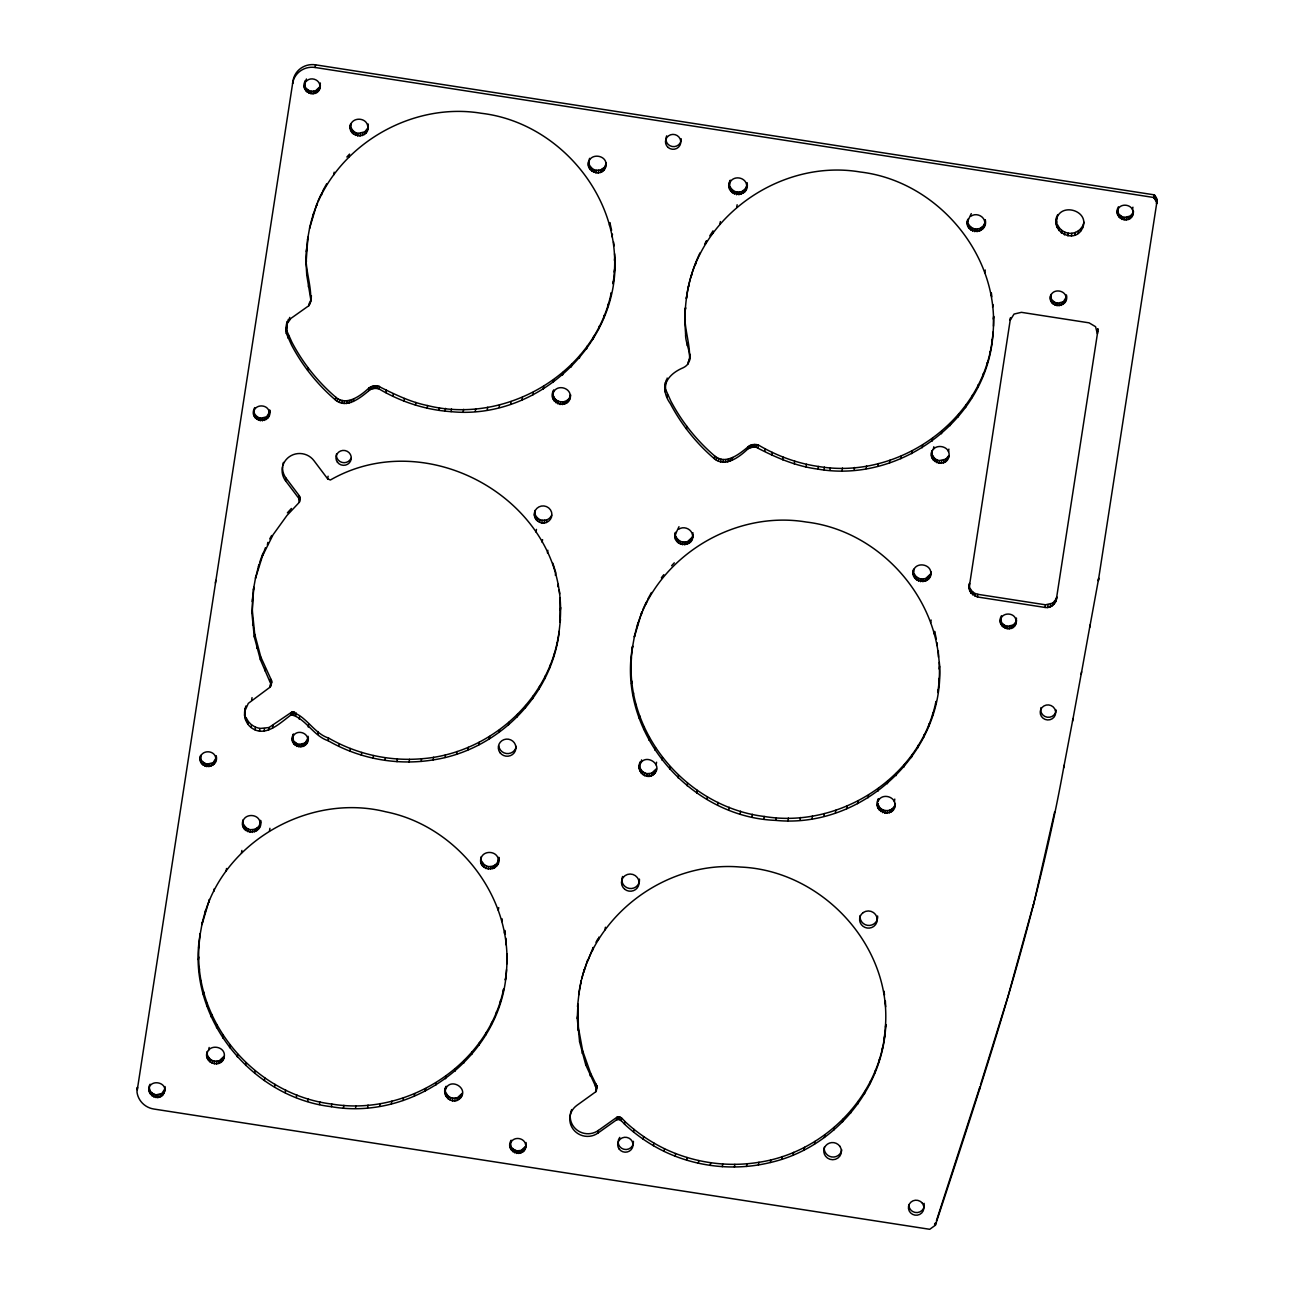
<?xml version="1.0" encoding="UTF-8"?>
<svg xmlns="http://www.w3.org/2000/svg" width="1294" height="1294" viewBox="0 0 1294 1294"><rect width="100%" height="100%" fill="white"/><g stroke="black" fill="none" stroke-linecap="round" stroke-linejoin="round"><path stroke-width="1.5" d="M1156.593 202.365L1156.577 203.902L1157.03 199.713L1154.442 194.876L315.542 64.829A19.814 19.264 9.2 0 0 293.026 80.843L292.59 83.495A19.814 19.264 9.2 0 1 315.121 67.482L1154.022 197.529L1156.593 202.365L1157.03 199.713M293.026 80.843L136.97 1091.861A19.96 19.41 9.2 0 0 153.824 1109.023L929.739 1229.3L935.4 1225.208C984.912 1073.874 1036.057 922.412 1064.089 765.272M137.407 1089.208L137.439 1087.154L137.002 1089.807M149.085 1090.761C147.759 1078.226 169.11 1081.525 164.063 1093.074C158.839 1103.41 144.216 1093.624 150.104 1084.21M200.214 759.999L200.683 755.356C195.685 769.412 219.479 770.108 216.227 755.777L215.758 760.419M206.878 1056.373L207.347 1051.504C202.382 1063.167 222.131 1069.378 224.25 1056.826C226.207 1046.021 208.318 1043.255 206.927 1054.141M556.727 645.366L559.283 631.132C551.94 695.994 497.333 750.358 433.166 759.901C397.274 765.789 359.554 758.899 328.078 740.669C313.666 736.27 304.818 717.458 291.166 714.854C280.345 722.618 265.205 738.421 251.101 727.503C244.598 722.505 243.078 713.366 245.941 705.958M242.641 824.779L243.11 819.895C237.853 835.342 264.008 836.086 260.579 820.347L260.11 825.248M244.566 715.954L245.084 708.821M269.233 414.549L269.702 409.923C272.71 425.936 246.96 421.941 254.724 407.594M253.689 414.129L254.158 409.502M244.663 711.474L248.302 703.37L269.75 687.389L271.271 684.963L260.401 659.714L254.287 636.858L251.926 613.388L253.802 587.233L252.168 601.613M271.271 684.963L271.465 680.385L260.822 657.061L254.724 634.206L252.362 610.736L252.605 598.96M304.349 87.216L305.368 80.665C297.992 93.411 320.75 99.816 320.314 84.983L319.327 89.529M308.085 736.254C311.061 752.024 285.78 748.11 293.447 733.989L292.46 738.502M292.428 740.459L292.897 735.849M258.557 566.918L258.994 564.265L255.5 578.289L262.536 555.805L273.099 534.713L286.945 515.497L299.383 502.234L298.946 498.53L285.553 480.753A17.631 17.145 9.2 0 1 289.258 456.782A17.631 17.145 9.2 0 1 313.908 460.599L327.657 478.845L330.374 480.009C430.417 422.475 570.282 504.773 560.043 622.058L560.124 597.812M299.658 501.296L299.383 495.877L285.99 478.101A17.631 17.145 9.2 0 1 282.577 466.81M307.616 740.847C309.169 732.533 296.18 728.846 293.01 736.642M319.893 87.636L320.346 82.994M350.286 128.462L350.755 123.577C345.482 137.261 369.065 140.868 368.192 126.278L367.124 131.082M367.755 128.931L368.224 124.03M445.67 1088.917C450.538 1077.401 468.8 1088.092 460.648 1097.813C453.321 1106.564 440.3 1095.5 446.106 1086.264L445.039 1091.052M444.99 1093.301L445.459 1088.4M480.802 861.707L481.271 856.806C476.046 872.253 502.088 872.997 498.805 857.275L498.271 862.16M510.095 1146.727L511.13 1140.192C503.738 1152.938 526.512 1159.327 526.076 1144.494L525.089 1149.056M525.655 1147.147L526.108 1142.521M569.473 399.587L570.541 394.783C570.929 411.071 545.599 403.89 553.751 389.947L552.684 394.735M570.12 397.436C571.899 387.877 556.97 383.622 553.331 392.6M588.447 165.389L588.932 160.488C583.934 172.215 603.797 178.459 605.916 165.842C607.905 154.973 589.902 152.174 588.495 163.141M595.79 1091.764L596.372 1088.092L585.713 1064.752L579.615 1041.913L577.253 1018.443L577.933 1003.998L578.402 1027.565L582.64 1050.793L590.565 1073.13L597.035 1086.378L595.79 1091.764L576.93 1105.335A17.631 17.145 9.2 0 0 573.226 1129.29A17.631 17.145 9.2 0 0 597.877 1133.123L616.494 1119.892C619.875 1118.145 622.511 1122.06 624.517 1124.146C636.26 1135.129 649.637 1144.317 664.081 1151.369C696.851 1167.123 734.992 1171.151 770.318 1162.513C833.676 1148.166 883.236 1089.516 885.808 1024.46L884.174 1038.823M639.964 764.431C644.8 752.979 662.949 763.606 654.845 773.278C647.566 781.98 634.61 770.965 640.401 761.778L639.333 766.566M639.285 768.782L639.77 763.913M675.047 537.188L675.517 532.303C670.227 545.987 693.81 549.594 692.937 535.004L691.886 539.808M692.516 537.657L692.986 532.772M746.622 187.646L747.091 182.761C750.277 200.376 721.858 195.96 730.269 180.157L729.201 184.945M729.153 187.193L729.622 182.308M894.235 808.313L895.302 803.509C895.594 819.814 870.49 812.6 878.513 798.673L877.866 800.808M894.866 806.162C896.661 796.603 881.715 792.349 878.076 801.326M913.208 574.115L913.677 569.214C908.388 582.898 931.987 586.505 931.114 571.916L930.046 576.72M931.518 455.698L931.987 450.813C927.005 462.54 946.852 468.784 948.987 456.167C950.961 445.298 932.958 442.499 931.551 453.466M930.677 574.568C932.65 563.699 914.648 560.9 913.257 571.867M967.314 224.105L967.799 219.22C962.526 234.667 988.697 235.411 985.268 219.673L984.783 224.574M1055.613 601.888L1056.745 596.841C1056.842 602.988 1051.359 608.584 1045.067 607.452L977.407 596.971L970.904 593.121L969.028 588.463L1010.582 317.661L1010.145 320.314L1014.059 314.054L1021.403 312.339L1089.063 322.837L1095.565 326.686L1097.393 333.836L1097.862 328.676L1097.441 331.329M969.028 588.463L969.513 583.319L969.077 585.956M1015.45 624.581L1016.437 620.02C1016.987 634.869 993.954 628.415 1001.491 615.718M1000.456 622.252L1000.925 617.61M1016.016 622.673L1016.469 618.031M1050.421 299.124L1050.89 294.482C1045.876 308.538 1069.685 309.217 1066.434 294.903M1056.325 220.611C1059.026 201.363 1090.664 210.388 1082.48 228.148C1074.635 245.359 1048.383 230.672 1057.748 214.626M1056.276 224.088L1056.761 217.958M1065.965 299.529C1067.712 289.888 1051.715 287.397 1050.453 297.135M1132.396 215.661L1133.398 211.116C1133.948 225.965 1110.915 219.495 1118.453 206.797M1117.418 213.348L1117.887 208.706M1132.962 213.769C1134.709 204.112 1118.712 201.638 1117.45 211.359M506.536 969.643C502.396 1055.322 414.873 1121.283 331.377 1106.694C250.082 1097.263 185.22 1015.03 200.263 933.556L198.629 947.92M503.188 991.689L503.609 989.037C487.919 1064.865 407.384 1116.673 331.814 1104.057C255.694 1094.853 192.952 1022.503 199.066 945.267M614.601 253.705C621.816 342.037 538.433 420.404 451.088 411.654C425.677 409.939 400.914 401.9 379.045 388.928C376.133 388.038 372.915 388.281 370.181 389.623C361.123 397.129 346.242 410.214 334.596 399.248A189.894 184.654 9.2 0 1 291.522 344.98L286.281 333.27L286.847 324.066L290.94 318.389L308.878 305.675L310.932 300.402L306.759 275.169L306.047 263.394L307.907 237.239L306.29 251.602M310.528 302.359C312.21 284.745 303.508 267.033 306.71 248.949M208.997 902.128L209.418 899.476L201.961 924.612C218.379 844.4 307.163 792.154 385.677 811.775C460.793 826.688 517.681 903.697 505.307 980.108L505.744 977.455M506.973 963.771L507.183 953.937L506.747 956.589M613.405 281.138L612.968 283.79C626.215 203.012 561.758 122.687 481.417 113.29C405.847 100.657 325.312 152.466 309.606 228.294L317.079 203.158L316.642 205.811M939.347 662.431C946.561 750.763 863.179 829.13 775.834 820.38C689.67 817.258 616.623 731.886 632.669 645.965L631.035 660.328M935.594 704.098L936.015 701.445C920.325 777.273 839.79 829.082 764.22 816.465C688.117 807.262 625.358 734.911 631.472 657.676M993.064 332.04C988.891 417.703 901.417 483.713 817.905 469.107C795.972 466.293 775.462 457.38 756.133 447.239C753.124 446.802 749.986 447.53 747.495 449.277C739.165 457.154 724.381 468.363 713.463 457.963A189.894 184.654 9.2 0 1 670.389 403.712C659.358 388.281 666.087 374.969 683.297 367.69C696.9 360.913 684.623 344.689 685.626 333.901C683.151 306.29 687.907 277.919 699.989 252.928M689.395 361.075C691.077 343.46 682.375 325.764 685.577 307.681L685.157 310.334M885.371 1027.112C892.003 945.461 821.48 870.377 740.572 867.061C664.356 860.186 588.155 918.158 578.693 994.924L581.249 980.69L580.828 983.343M938.15 689.864L937.729 692.516C950.977 611.738 886.503 531.413 806.178 522.016C730.609 509.383 650.057 561.192 634.367 637.02L641.824 611.884L641.403 614.537M686.774 295.954L686.354 298.607C696.172 217.392 780.589 158.386 860.284 172.005C940.625 181.403 1005.082 261.744 991.835 342.506M993.501 326.169L993.695 316.351L993.274 319.003M558.862 633.785L560.48 619.405M577.496 1006.651L579.13 992.272M286.847 324.066L287.268 321.413L286.702 330.617L291.959 342.328A189.894 184.654 9.2 0 0 335.033 396.595C345.935 406.995 360.719 395.77 369.065 387.893C371.556 386.146 374.694 385.434 377.702 385.871C393.602 393.829 409.858 401.981 427.538 405.556C506.051 425.176 594.836 372.947 611.269 292.719L610.833 295.372M1056.325 599.494L1097.813 331.183M1157.014 201.249L1098.315 580.78L1098.735 578.143L1089.677 627.574M215.354 583.028L215.791 580.375M304.834 89.14L304.769 84.563M304.947 83.317L306.419 78.983M305.821 90.887L305.271 86.488M254.174 416.07L254.109 411.476M307.244 92.343L307.681 89.69L306.257 88.235M255.177 417.816L254.611 413.417M200.716 761.923L200.651 757.346M309.007 93.378L309.428 90.726L307.681 89.69M256.6 419.256L257.021 416.603L255.597 415.164M201.702 763.67L201.136 759.271M315.121 67.482L315.542 64.829M310.964 93.944L311.401 91.292L315.429 90.887L319.747 86.892M149.57 1092.686L149.506 1088.108M258.347 420.291L258.784 417.638L257.021 416.603M203.126 765.126L203.562 762.473L202.139 761.018M150.557 1094.433L150.007 1090.033M313.019 93.993L313.439 91.34M260.32 420.857L260.741 418.221L266.564 416.862L269.67 411.896M204.873 766.161L205.309 763.509L203.562 762.473M151.98 1095.872L152.417 1093.236L150.994 1091.78M315.008 93.54L315.429 90.887M262.358 420.922L262.795 418.269M206.846 766.727L207.283 764.075L213.106 762.732L216.195 757.766M153.743 1096.924L154.164 1094.271L152.417 1093.236M316.787 92.586L317.224 89.949M264.348 420.453L264.785 417.8M208.9 766.776L209.321 764.123M318.259 91.227L318.696 88.574M155.701 1097.49L156.137 1094.837L161.96 1093.479L165.05 1088.529L164.629 1091.182M266.143 419.515L266.564 416.862M210.873 766.323L211.31 763.67M267.615 418.14L268.036 415.503M157.755 1097.538L158.175 1094.886M268.667 416.458L269.103 413.805M212.669 765.369L213.106 762.732M159.744 1097.086L160.165 1094.433M214.141 764.01L214.578 761.357M215.192 762.312L215.629 759.675M161.524 1096.131L161.96 1093.479M285.812 328.627L286.572 323.646M285.861 330.957L286.281 328.304M287.899 321.98L288.319 319.327M163.012 1094.773L163.432 1092.12M286.281 333.27L286.702 330.617M164.063 1093.074L164.484 1090.421M164.661 1089.192L165.082 1086.539M289.274 320.071L289.694 317.418M288.174 338.3L288.594 335.647M312.679 216.907L313.099 214.27M306.047 263.394L306.468 260.741M251.926 613.388L252.362 610.736M306.759 275.169L307.179 272.516M262.536 555.805L265.399 547.783M205.018 913.224L205.455 910.588M321.51 195.054L321.931 192.402M198.386 959.711L198.823 957.059M252.637 625.164L253.074 622.511M308.409 286.864L308.829 284.211M267.389 545.049L267.826 542.396M199.098 971.487L199.535 968.834M254.287 636.858L254.724 634.206M213.85 891.372L214.286 888.719M308.878 305.675L309.298 303.022M309.784 304.203L311.369 297.749M310.997 298.396L311.433 295.744M200.748 983.181L201.185 980.529M256.891 648.407L257.312 645.755M333.755 174.836L334.175 172.183M245.682 720.321L245.003 713.301M285.553 480.753L285.99 478.101M203.336 994.714L203.773 992.061M251.618 700.28L252.039 697.628M247.914 724.252L248.335 721.599L246.103 717.669M226.094 871.153L226.531 868.5M260.401 659.714L260.822 657.061M307.584 370.294L308.021 367.642M251.101 727.503L251.537 724.85L248.335 721.599M206.846 1006.036L207.283 1003.384M350.852 130.645L350.723 125.809M255.047 729.848L255.468 727.196L251.537 724.85M264.801 670.729L265.238 668.092M351.952 132.619L352.389 129.966L351.272 127.993M352.761 133.428L353.181 130.775M349.105 156.752L349.542 154.115L346.857 157.027M353.553 134.236L353.99 131.584L352.389 129.966M211.262 1017.052L211.698 1014.399M243.191 826.963L243.062 822.127M355.526 135.417L355.947 132.764L353.99 131.584M259.463 731.126L259.9 728.473L268.958 727.552L291.603 712.201C305.255 714.806 314.102 733.617 328.514 738.017C356.497 754.192 389.397 761.503 421.601 758.753C485.412 754.143 543.69 705.731 557.148 642.714M244.307 828.936L244.728 826.284L243.612 824.31M208.738 1050.113L209.159 1047.461M207.428 1058.541L207.315 1053.72M241.46 853.069L241.881 850.433M245.1 829.745L245.537 827.092M298.946 498.53L299.383 495.877M357.742 136.048L358.163 133.395L364.714 131.875L367.561 128.429M208.544 1060.498L208.965 1057.845L207.865 1055.888M245.909 830.554L246.329 827.901L244.728 826.284M270.09 681.388L270.511 678.735M299.432 499.387L299.868 496.734M299.383 502.234L300.111 497.672M269.75 687.389L270.187 684.752M271.044 683.038L271.465 680.385M270.996 685.901L271.708 681.34M360.039 136.113L360.46 133.46M210.129 1062.115L210.55 1059.462L208.965 1057.845M247.866 831.735L248.302 829.082L246.329 827.901M264.057 731.256L264.494 728.603M216.535 1027.711L216.971 1025.058M212.087 1063.28L212.523 1060.627L210.55 1059.462M362.271 135.595L362.692 132.942M250.082 832.365L250.518 829.713L255.047 829.26L258.719 826.656L260.531 822.596M364.277 134.527L364.714 131.875M214.286 1063.911L214.707 1061.258L219.22 1060.805L224.04 1056.325L223.619 1058.961M268.521 730.204L268.958 727.552M252.379 832.43L252.815 829.777M365.943 132.991L366.364 130.338M216.567 1063.975L217.004 1061.323M254.611 831.913L255.047 829.26M272.549 728.069L272.985 725.416M222.665 1037.934L223.086 1035.281M218.783 1063.458L219.22 1060.805M256.633 830.845L257.053 828.192M258.282 829.308L258.719 826.656M220.789 1062.39L221.225 1059.737M221.614 1061.63L222.034 1058.977M259.463 827.4L259.9 824.747M222.439 1060.87L222.859 1058.217M229.572 1047.671L230.008 1045.018M335.389 399.862L335.825 397.209M337.33 401.253L337.766 398.601M269.492 830.942L269.912 828.289M339.481 402.353L339.901 399.7M327.657 478.845L328.094 476.192M291.166 714.854L291.603 712.201M341.762 403.097L342.182 400.444M292.104 714.498L292.541 711.846M237.255 1056.858L237.692 1054.206M293.107 714.401L293.544 711.749M344.139 403.485L344.56 400.833M294.11 714.563L294.531 711.91M295.825 715.582L296.245 712.929M346.533 403.518L346.97 400.865M292.913 742.352L292.848 737.806M348.911 403.178L349.348 400.525M293.867 744.066L293.334 739.699M299.189 719.108L299.61 716.455M295.258 745.473L295.695 742.821L294.304 741.413M351.208 402.483L351.628 399.83M296.973 746.492L297.41 743.84L295.695 742.821M245.65 1065.431L246.07 1062.778M353.343 401.447L353.78 398.795M298.898 747.042L299.335 744.406L305.028 743.063L308.053 738.211M300.904 747.107L301.324 744.454M302.845 746.654L303.265 744.001M304.591 745.716L305.028 743.063M308.231 727.018L308.668 724.381M306.031 744.39L306.468 741.737M307.066 742.724L307.487 740.071M254.692 1073.341L255.128 1070.688M368.628 390.545L369.065 387.893M370.181 389.623L370.602 386.971M371.863 388.944L372.284 386.291M373.626 388.523L374.063 385.871M317.887 734.232L318.308 731.579M375.454 388.378L375.875 385.725M264.348 1080.539L264.769 1077.886M377.266 388.523L377.702 385.871M379.045 388.928L379.482 386.275M328.078 740.669L328.514 738.017M385.952 392.632L386.388 389.979M274.538 1086.992L274.975 1084.34M392.875 396.336L393.295 393.683M338.753 746.331L339.19 743.678M285.214 1092.654L285.65 1090.001M403.954 401.156L404.391 398.503M349.849 751.151L350.286 748.498M296.31 1097.474L296.73 1094.821M415.406 405.119L415.827 402.466M361.285 755.114L361.722 752.477M307.746 1101.437L308.182 1098.784M427.117 408.208L427.538 405.556M372.995 758.203L373.432 755.55M319.456 1104.526L319.893 1101.873M439.038 410.376L439.459 407.739M384.916 760.387L385.353 757.734M331.377 1106.694L331.814 1104.057M445.055 411.007L445.492 408.37M451.088 411.654L451.509 409.001M396.967 761.648L397.404 758.996M343.428 1107.971L343.864 1105.319M463.187 411.993L463.624 409.341M409.082 761.988L409.502 759.335M355.526 1108.311L355.963 1105.658M475.27 411.395L475.707 408.758M421.165 761.406L421.601 758.753M367.625 1107.713L368.046 1105.076M487.272 409.891L487.692 407.238M433.166 759.901L433.587 757.249M379.611 1106.208L380.048 1103.556M499.096 407.481L499.533 404.828M444.99 757.475L445.411 754.823M391.451 1103.798L391.872 1101.145M510.693 404.149L511.114 401.512M456.572 754.159L457.008 751.507M403.032 1100.466L403.469 1097.83M521.967 399.959L522.388 397.307M467.846 749.954L468.282 747.317M414.306 1096.277L414.743 1093.624M532.869 394.913L533.29 392.26M478.748 744.907L479.184 742.271M425.208 1091.23L425.629 1088.577M543.302 389.041L543.739 386.388M489.197 739.052L489.633 736.399M435.657 1085.359L436.078 1082.706M553.25 382.393L553.67 379.74M589.126 160.99L589.563 158.337M589.013 167.557L588.883 162.737M552.651 396.983L553.072 394.33C553.767 402.79 566.691 404.796 569.91 396.935M499.128 732.388L499.565 729.751M590.129 169.53L590.549 166.877L589.433 164.904M534.341 515.384A8.815 8.573 9.2 0 1 541.345 506.067A8.815 8.573 9.2 0 1 551.551 512.133A8.815 8.573 9.2 0 1 546.327 522.501C540.407 525.024 532.61 519.185 534.778 512.731A8.815 8.573 9.2 0 1 534.81 510.499M553.201 399.15L553.638 396.514M553.751 400.137L554.188 397.484M534.891 517.568L534.778 512.731M554.317 401.124L554.738 398.471M591.714 171.164L592.151 168.511L590.549 166.877M536.007 519.525L536.444 516.872L535.328 514.915M445.589 1078.711L446.026 1076.058M481.352 863.874L481.222 859.054M555.919 402.757L556.339 400.105M593.687 172.328L594.124 169.676L592.151 168.511M537.608 521.159L538.029 518.506L536.444 516.872M536.023 532.044L536.46 529.408M482.468 865.848L482.888 863.195L481.789 861.222M445.54 1095.468L445.427 1090.648M557.876 403.922L558.312 401.269M562.615 375.001L563.036 372.348M446.106 1096.455L446.527 1093.802M595.903 172.959L596.324 170.323L600.853 169.854L604.524 167.25L606.352 163.19M539.582 522.323L540.002 519.687L538.029 518.506M446.656 1097.441L447.093 1094.789L445.977 1092.832M484.069 867.481L484.49 864.829L482.888 863.195M560.092 404.569L560.528 401.916M508.493 724.996L508.93 722.343M598.2 173.024L598.621 170.371M448.258 1099.075L448.678 1096.422L447.093 1094.789M541.782 522.97L542.218 520.317L546.747 519.864A8.815 8.573 9.2 0 0 551.6 515.336M486.026 868.646L486.463 865.993L484.49 864.829M562.389 404.618L562.825 401.981M450.231 1100.24L450.652 1097.587L448.678 1096.422M600.432 172.506L600.853 169.854M454.954 1071.319L455.391 1068.666M544.095 523.035L544.515 520.382M488.242 869.277L488.679 866.64L493.208 866.171L496.88 863.567L498.691 859.507M601.435 171.973L601.872 169.32M542.137 542.283L542.574 539.63M564.621 404.1L565.057 401.447M602.438 171.439L602.875 168.786M452.431 1100.887L452.868 1098.234L457.397 1097.765L462.249 1093.252L461.829 1095.905M571.333 366.914L571.77 364.261M546.327 522.501L546.747 519.864M490.539 869.342L490.976 866.689M604.104 169.902L604.524 167.25M566.643 403.032L567.063 400.38M605.285 167.994L605.721 165.341M454.744 1100.935L455.164 1098.299M517.228 716.908L517.665 714.256M568.292 401.496L568.729 398.843M492.771 868.824L493.208 866.171M493.79 868.29L494.211 865.637M456.976 1100.418L457.397 1097.765M494.793 867.756L495.214 865.104M463.689 1063.231L464.109 1060.579M496.443 866.22L496.88 863.567M458.982 1099.35L459.419 1096.697M547.427 552.926L547.847 550.29M579.388 358.163L579.825 355.51M497.64 864.311L498.061 861.658M460.648 1097.813L461.068 1095.161M525.283 708.174L525.704 705.521M471.728 1054.481L472.164 1051.828M586.7 348.83L587.136 346.177M498.287 910.264L498.724 907.612M532.594 698.825L533.015 696.188M609.458 225.269L609.878 222.617L611.609 230.316M479.039 1045.148L479.476 1042.495M593.234 338.963L593.655 336.311M555.336 575.264L555.773 572.611L552.845 563.181M612.046 236.802L612.466 234.149M539.113 688.958L539.549 686.305M501.797 921.587L502.234 918.934M598.944 328.611L599.381 325.959M557.924 586.813L558.361 584.16M485.573 1035.281L486.01 1032.628M544.839 678.606L545.259 675.969M603.797 317.855L604.233 315.202M504.385 933.12L504.822 930.467L505.372 934.365M614.407 260.272L614.828 257.619M491.283 1024.929L491.72 1022.276M607.776 306.759L608.196 304.106M549.691 667.85L550.112 665.213M614.165 272.063L614.585 269.411M506.035 944.814L505.922 938.263M560.286 610.283L560.723 607.63M553.654 656.754L554.091 654.101M496.152 1014.173L496.572 1011.52M500.115 1003.076L500.552 1000.424M510.596 1148.668L510.532 1144.09M511.583 1150.415L511.033 1146.015M513.006 1151.854L513.443 1149.201L512.02 1147.762M514.769 1152.905L515.19 1150.253L513.443 1149.201M516.727 1153.472L517.163 1150.819L521.191 1150.415L525.51 1146.403M518.781 1153.52L519.201 1150.867M520.77 1153.067L521.191 1150.415M522.55 1152.113L522.986 1149.46M524.021 1150.754L524.458 1148.101M664.679 387.343L665.439 382.377L665.569 389.348L670.826 401.059A189.894 184.654 9.2 0 0 713.9 455.31C725.546 466.293 740.411 453.191 749.469 445.702C752.218 444.36 755.437 444.117 758.349 445.007C776.772 455.86 797.136 463.381 818.326 466.455C898.02 480.09 982.437 421.084 992.272 339.853M664.728 389.688L665.148 387.035M665.714 382.798L666.135 380.145M665.148 392.001L665.569 389.348M666.766 380.695L667.186 378.042M667.041 397.015L667.461 394.363M688.473 287.025L688.909 284.373M691.546 275.638L691.966 272.985M684.914 322.125L685.335 319.472M695.509 264.542L695.946 261.889M637.424 625.649L637.861 622.996M630.793 672.12L631.229 669.467M685.626 333.901L686.046 331.248M583.885 971.956L587.622 960.051M577.253 1018.443L577.69 1015.79M631.504 683.895L631.941 681.242M687.276 345.595L687.696 342.942M587.864 960.86L593.153 947.451L592.717 950.103M646.256 603.78L646.693 601.128M577.965 1030.218L578.402 1027.565M706.087 243.434L706.508 240.781L704.615 244.226M633.154 695.59L633.591 692.937M687.745 364.39L688.165 361.738M689.864 357.128L690.3 354.475M579.615 1041.913L580.052 1039.26M635.758 707.122L636.179 704.47M712.622 233.567L713.043 230.914L709.775 235.848M598.426 939.751L598.863 937.099M582.203 1053.445L582.64 1050.793M604.961 929.885L605.398 927.232M639.268 718.445L639.689 715.792M686.451 429.026L686.888 426.373M719.933 224.234L720.354 221.581M585.713 1064.752L586.15 1062.115M729.719 189.377L729.59 184.541M643.668 729.46L644.105 726.807M730.819 191.334L731.256 188.681L730.139 186.724M731.628 192.159L732.048 189.506M675.597 539.372L675.468 534.535M732.42 192.968L732.857 190.315L731.256 188.681M590.129 1075.783L590.565 1073.13M676.713 541.345L677.15 538.692L676.034 536.719M675.08 534.956L678.994 526.707M639.851 770.949L639.721 766.129M641.145 762.522L641.581 759.869M677.506 542.154L677.943 539.501M734.394 194.132L734.814 191.496L732.857 190.315M640.951 772.906L641.387 770.253L640.271 768.296M678.315 542.962L678.735 540.31L677.15 538.692M642.536 774.524L642.972 771.871L641.387 770.253M736.609 194.779L737.03 192.127L741.559 191.674L745.231 189.053L747.059 185.01M680.288 544.143L680.709 541.49L678.735 540.31M648.957 740.119L649.378 737.467M644.493 775.688L644.93 773.036L642.972 771.871M736.707 207.396L737.143 204.743M738.906 194.844L739.327 192.191M682.488 544.774L682.925 542.121L687.454 541.668L692.306 537.156M595.402 1086.426L595.838 1083.79M596.372 1088.092L596.793 1085.44M646.693 776.319L647.129 773.666L651.626 773.214L656.446 768.733L656.026 771.37M741.138 194.31L741.559 191.674M596.308 1090.939L597.035 1086.378M684.785 544.839L685.222 542.186M743.144 193.243L743.581 190.606M648.973 776.384L649.41 773.731M687.017 544.321L687.454 541.668M744.81 191.706L745.231 189.053M655.071 750.342L655.492 747.689M745.991 189.797L746.428 187.145M651.206 775.866L651.626 773.214M689.039 543.254L689.459 540.601M690.689 541.717L691.125 539.064M653.195 774.799L653.632 772.162M654.02 774.038L654.457 771.386M654.845 773.278L655.282 770.626M656.139 764.851L656.576 762.198M597.877 1133.123L598.313 1130.471L616.914 1117.24C620.311 1115.493 622.948 1119.423 624.937 1121.51C636.697 1132.476 650.057 1141.664 664.518 1148.716C693.649 1162.691 727.018 1167.495 758.915 1162.287C822.111 1152.841 876.329 1099.981 884.611 1036.17M661.994 760.079L662.415 757.427M714.256 458.577L714.692 455.941M716.197 459.985L716.633 457.332M718.348 461.068L718.768 458.416M669.661 769.267L670.098 766.614M720.629 461.829L721.049 459.176M616.494 1119.892L616.914 1117.24M723.006 462.217L723.427 459.564M617.432 1119.536L617.869 1116.884M618.435 1119.439L618.872 1116.787M725.4 462.249L725.837 459.596M619.438 1119.601L619.858 1116.948M621.136 1120.62L621.573 1117.967M727.778 461.909L728.215 459.257M678.056 777.84L678.477 775.187M730.075 461.214L730.495 458.561M624.517 1124.146L624.937 1121.51M732.21 460.179L732.647 457.526M687.098 785.749L687.535 783.096M633.559 1132.072L633.995 1129.419M747.495 449.277L747.932 446.624M749.048 448.339L749.469 445.702M750.73 447.659L751.151 445.007M752.493 447.255L752.93 444.602M696.754 792.947L697.175 790.311M754.321 447.109L754.742 444.457M643.215 1139.27L643.636 1136.617M756.133 447.239L756.569 444.602M757.912 447.659L758.349 445.007M706.945 799.401L707.381 796.748M764.819 451.363L765.255 448.711M653.405 1145.724L653.842 1143.071M771.742 455.051L772.162 452.399M717.62 805.062L718.057 802.409M664.081 1151.369L664.518 1148.716M782.821 459.888L783.258 457.235M728.716 809.882L729.153 807.23M675.177 1156.205L675.597 1153.552M794.273 463.85L794.694 461.198M740.152 813.845L740.589 811.192M686.613 1160.168L687.033 1157.515M805.984 466.924L806.405 464.271M751.863 816.935L752.299 814.282M698.323 1163.241L698.76 1160.589M817.905 469.107L818.326 466.455M763.784 819.102L764.22 816.465M710.244 1165.425L710.681 1162.772M823.922 469.738L824.359 467.085M829.955 470.369L830.376 467.716M775.834 820.38L776.271 817.727M722.295 1166.687L722.731 1164.034M842.054 470.709L842.491 468.056M787.949 820.719L788.369 818.067M734.394 1167.026L734.83 1164.374M854.137 470.126L854.574 467.474M800.032 820.137L800.452 817.484M746.492 1166.444L746.913 1163.791M866.139 468.622L866.559 465.969M812.034 818.617L812.454 815.964M758.478 1164.94L758.915 1162.287M877.963 466.196L878.4 463.543M823.857 816.207L824.278 813.554M770.318 1162.513L770.739 1159.861M889.56 462.88L889.981 460.227M835.439 812.891L835.875 810.238M781.899 1159.198L782.336 1156.545M900.834 458.691L901.255 456.038M846.713 808.685L847.149 806.033M793.173 1155.008L793.61 1152.356M911.72 453.644L912.157 450.991M857.615 803.639L858.051 800.986M804.075 1149.962L804.496 1147.309M922.169 447.773L922.606 445.12M868.064 797.767L868.5 795.131M814.524 1144.09L814.945 1141.437M932.117 441.125L932.537 438.472M967.88 226.288L967.75 221.452M967.362 221.872L971.276 213.623M877.995 791.119L878.432 788.467M968.98 228.262L969.416 225.609L968.3 223.636M932.068 457.882L931.939 453.062M933.378 449.406L933.815 446.753M932.618 458.869L933.055 456.216M913.758 576.283L913.629 571.463M933.184 459.855L933.605 457.203L932.505 455.229M877.397 805.709L877.833 803.056C878.529 811.516 891.453 813.522 894.672 805.661M970.581 229.879L971.018 227.226L969.416 225.609M914.874 578.256L915.311 575.604L914.195 573.63M824.456 1137.442L824.893 1134.789M877.963 807.877L878.383 805.24M878.513 808.863L878.949 806.211M934.786 461.473L935.206 458.836L933.605 457.203M879.063 809.85L879.499 807.197M972.554 231.06L972.991 228.407L971.018 227.226M916.476 579.89L916.896 577.237L915.311 575.604M936.743 462.654L937.179 460.001L935.206 458.836M941.482 433.733L941.903 431.08M880.664 811.484L881.101 808.831M974.77 231.691L975.191 229.038L979.72 228.585L983.391 225.981L985.219 221.921M918.449 581.055L918.869 578.402L916.896 577.237M938.959 463.284L939.395 460.632L945.93 459.111L948.777 455.666L948.34 458.319M882.637 812.648L883.074 809.995M887.361 783.727L887.797 781.075M977.067 231.755L977.488 229.103M920.649 581.702L921.085 579.049L925.614 578.58L930.467 574.067M941.256 463.349L941.692 460.696M884.853 813.295L885.274 810.642M979.299 231.238L979.72 228.585M833.821 1130.05L834.258 1127.398M922.946 581.75L923.382 579.097M980.302 230.704L980.739 228.051M943.488 462.831L943.924 460.179M981.305 230.17L981.742 227.518M887.15 813.344L887.571 810.707M950.2 425.629L950.637 422.976M925.194 581.232L925.614 578.58M982.971 228.634L983.391 225.981M926.197 580.699L926.617 578.046M945.51 461.764L945.93 459.111M984.152 226.725L984.588 224.072M889.382 812.826L889.803 810.173M927.2 580.165L927.636 577.512M947.159 460.227L947.596 457.575M948.47 451.752L948.906 449.099M896.095 775.64L896.532 772.987M928.849 578.628L929.286 575.976M891.388 811.759L891.825 809.106M842.556 1121.947L842.976 1119.294M893.054 810.222L893.475 807.569M894.364 801.746L894.785 799.094M958.256 416.894L958.692 414.242M904.15 766.889L904.571 764.236M984.815 272.678L985.235 270.025M850.595 1113.212L851.031 1110.559M930.693 622.673L931.13 620.02M965.567 407.561L966.003 404.909M911.461 757.556L911.882 754.903M857.906 1103.879L858.343 1101.226M972.101 397.679L972.522 395.042M934.203 633.995L934.64 631.343L936.355 639.042M990.913 295.533L991.333 292.881L991.883 296.779M917.98 747.689L918.416 745.037M977.811 387.343L978.248 384.69M936.791 645.528L937.228 642.875M864.441 1093.996L864.877 1091.36M992.563 307.228L992.999 304.575M923.706 737.337L924.126 734.685M982.664 376.586L983.1 373.934M938.457 657.223L938.328 650.672M870.15 1083.66L870.587 1081.008M986.643 365.474L987.063 362.821M928.558 726.581L928.979 723.928M989.7 354.103L990.136 351.45M884.902 1003.546L885.339 1000.893L885.694 1006.781M939.153 668.998L939.59 666.345M932.521 715.485L932.958 712.832M875.019 1072.904L875.44 1070.251M938.91 680.79L939.347 678.137M878.982 1061.792L879.419 1059.139M882.055 1050.421L882.476 1047.768M969.659 590.905L969.465 585.826M970.904 593.121L971.341 590.468L970.079 588.252M972.7 594.933L973.137 592.28L971.341 590.468M974.916 596.259L975.352 593.606L973.137 592.28M977.407 596.971L977.827 594.318L975.352 593.606M1057.133 227.469L1056.697 221.436M1058.864 230.526L1059.301 227.873L1057.57 224.816M1061.355 233.049L1061.792 230.397L1059.301 227.873M1050.922 301.049L1050.857 296.472M1051.909 302.796L1051.343 298.396M1000.958 624.177L1000.893 619.6M1064.428 234.877L1064.849 232.224L1061.792 230.397M1053.332 304.236L1053.753 301.583L1052.329 300.143M1001.944 625.94L1001.394 621.541M1055.079 305.287L1055.516 302.634L1053.753 301.583M1003.368 627.38L1003.804 624.727L1002.381 623.287M1067.873 235.864L1068.294 233.211C1075.395 234.376 1082.803 229.362 1083.903 222.164M1057.052 305.853L1057.473 303.2L1063.296 301.842L1066.402 296.892M1005.131 628.415L1005.551 625.762L1003.804 624.727M1059.09 305.902L1059.527 303.249M1007.088 628.981L1007.525 626.328L1013.348 624.986L1015.871 621.929M1071.448 235.961L1071.885 233.308M1061.08 305.449L1061.517 302.796M1009.142 629.046L1009.563 626.393M1062.875 304.494L1063.296 301.842M1011.132 628.577L1011.552 625.924M1074.926 235.152L1075.363 232.499M1064.347 303.136L1064.784 300.483M1065.399 301.437L1065.835 298.785M1012.911 627.639L1013.348 624.986M1014.383 626.264L1014.819 623.611M1078.064 233.502L1078.484 230.85M1080.636 231.108L1081.072 228.456M1082.48 228.148L1082.916 225.496M935.4 1225.208L935.821 1222.555L934.527 1224.043M1045.067 607.452L1045.487 604.799L1052.847 603.101L1056.033 599.235M1047.639 607.533L1048.075 604.88M1050.146 606.951L1050.582 604.298M1052.41 605.754L1052.847 603.101M1054.27 604.023L1054.707 601.37M1117.919 215.273L1117.854 210.696M1118.906 217.02L1118.339 212.62M1120.329 218.46L1120.75 215.823L1119.342 214.367M979.477 1089.435L979.898 1086.798L936.435 1220.663M1122.076 219.511L1122.513 216.858L1120.75 215.823M1124.049 220.077L1124.486 217.424L1130.309 216.066L1132.832 213.009M1126.103 220.126L1126.524 217.473M1128.077 219.673L1128.514 217.02M1129.872 218.718L1130.309 216.066M1131.344 217.36L1131.781 214.707M1132.509 209.838L1132.929 207.186M1032.984 907.094L1054.659 811.872M1154.005 198.128L1154.442 194.876M1154.119 198.305L1154.539 195.653M1154.264 198.451L1154.701 195.798M1155.396 199.535L1155.833 196.882M1156.205 200.861L1156.626 198.208M1081.169 674.4L1090.114 624.937M307.487 239.875L309.687 227.582M253.365 589.886L255.937 575.652M199.826 936.193L202.382 921.959M632.232 648.617L634.804 634.367M1072.564 721.211L1081.606 671.748M1063.652 767.924L1073.001 718.558M690.236 356.481L689.071 360.282M1033.405 904.441L1008.107 995.992L980.496 1084.906M581.766 978.798L584.322 969.303M350.334 126.23C351.531 116.557 367.043 117.042 367.803 126.683M299.82 499.581L300.095 498.659M271.691 682.31L270.899 684.073M242.674 822.547C243.87 812.875 259.382 813.36 260.143 823M480.834 859.459C482.047 849.754 497.543 850.32 498.384 859.928M253.721 412.139C254.789 403.566 268.586 404.019 269.265 412.56M200.246 758.009C201.33 749.436 215.111 749.873 215.807 758.43M1000.505 620.263C1001.572 611.69 1015.353 612.127 1016.049 620.683M259.657 562.421L262.957 553.169M317.887 201.363L321.122 194.197M642.649 610.089L645.884 602.923M322.885 190.671L326.686 183.78M269.718 538.951L271.627 535.506M647.647 599.413L651.448 592.506M596 942.275L597.909 938.829M729.832 182.81C733.051 174.949 745.975 176.954 746.67 185.414M510.709 1142.845C513.572 1135.873 525.057 1137.652 525.688 1145.174M661.363 577.803L663.806 574.682M287.381 512.845L291.409 508.477M671.602 565.753L674.287 562.841M305.999 81.635C310.026 76.443 319.327 79.063 319.925 85.647M970.84 216.276C975.951 212.442 984.216 215.904 984.831 222.325M678.574 529.359C683.685 525.526 691.934 528.987 692.565 535.409M977.827 594.318L1045.487 604.799M1122.513 216.858L1124.486 217.424M1055.516 302.634L1057.473 303.2M309.428 90.726L311.401 91.292M1005.551 625.762L1007.525 626.328M258.784 417.638L260.741 418.221M154.164 1094.271L156.137 1094.837M1064.849 232.224L1068.294 233.211M972.991 228.407L975.191 229.038M734.814 191.496L737.03 192.127M594.124 169.676L596.324 170.323M355.947 132.764L358.163 133.395M937.179 460.001L939.395 460.632M918.869 578.402L921.085 579.049M680.709 541.49L682.925 542.121M540.002 519.687L542.218 520.317M644.93 773.036L647.129 773.666M255.468 727.196L259.9 728.473M297.41 743.84L299.335 744.406M205.309 763.509L207.283 764.075M486.463 865.993L488.679 866.64M248.302 829.082L250.518 829.713M450.652 1097.587L452.868 1098.234M212.523 1060.627L214.707 1061.258M515.19 1150.253L517.163 1150.819M883.964 991.139L884.514 995.037M613.566 241.946L614.132 245.844M559.186 589.999L559.736 593.897M681.21 138.749A7.667 7.457 9.2 0 1 672.087 146.497A7.667 7.457 9.2 0 1 666.685 135.854M639.446 879.079A8.815 8.573 9.2 0 1 625.196 886.633L623.595 884.999A8.815 8.573 9.2 0 1 622.608 876.475M877.607 915.99A8.815 8.573 9.2 0 1 874.081 923.835L872.075 924.903A8.815 8.573 9.2 0 1 860.138 915.537M841.763 1149.832A8.815 8.573 9.2 0 1 825.96 1153.52L824.844 1151.547A8.815 8.573 9.2 0 1 824.327 1147.131M598.313 1130.471A17.631 17.145 9.2 0 1 571.689 1109.573M633.413 1141.308A7.667 7.457 9.2 0 1 623.676 1149.218A7.667 7.457 9.2 0 1 619.794 1137.377M351.062 458.254A7.667 7.457 9.2 0 1 336.456 454.032M282.739 465.322A17.631 17.145 9.2 0 1 283.451 462.411M516.257 746.363A8.815 8.573 9.2 0 1 498.788 745.894M1056.114 709.985A7.732 7.521 9.2 0 1 1047.218 717.216A7.732 7.521 9.2 0 1 1040.958 707.624M924.094 1203.323A7.748 7.538 9.2 0 1 917.43 1212.559A7.748 7.538 9.2 0 1 908.841 1204.843M863.179 912.594L861.529 914.13A8.815 8.573 9.2 0 0 871.638 927.555L873.66 926.488A8.815 8.573 9.2 0 0 875.504 914.502A8.815 8.573 9.2 0 0 863.179 912.594M921.716 1202.53L920.147 1201.301A7.748 7.538 9.2 0 0 908.566 1206.186A7.748 7.538 9.2 0 0 917.349 1215.163A7.748 7.538 9.2 0 0 922.929 1204.132L921.716 1202.53M624.759 889.285L623.174 887.652A8.815 8.573 9.2 0 1 625.018 875.666A8.815 8.573 9.2 0 1 637.344 877.591L638.46 879.548A8.815 8.573 9.2 0 1 624.759 889.285M839.709 1146.096L838.108 1144.478A8.815 8.573 9.2 0 0 824.407 1154.199L825.523 1156.173A8.815 8.573 9.2 0 0 837.849 1158.081A8.815 8.573 9.2 0 0 839.709 1146.096M1055.467 710.665L1054.723 708.853A7.732 7.521 9.2 0 0 1042.123 707.43A7.732 7.521 9.2 0 0 1045.164 719.432A7.732 7.521 9.2 0 0 1055.678 712.638L1055.467 710.665M668.092 147.419A7.667 7.457 9.2 0 0 680.644 143.343A7.667 7.457 9.2 0 0 670.648 134.77A7.667 7.457 9.2 0 0 668.092 147.419M619.195 1149.104A7.667 7.457 9.2 0 0 632.394 1147.762A7.667 7.457 9.2 0 0 624.501 1137.297A7.667 7.457 9.2 0 0 619.195 1149.104M337.443 462.233A7.667 7.457 9.2 0 0 350.642 460.907A7.667 7.457 9.2 0 0 342.748 450.441A7.667 7.457 9.2 0 0 337.443 462.233M500.034 752.704A8.815 8.573 9.2 0 0 515.19 751.167A8.815 8.573 9.2 0 0 506.132 739.133A8.815 8.573 9.2 0 0 500.034 752.704"/></g></svg>
